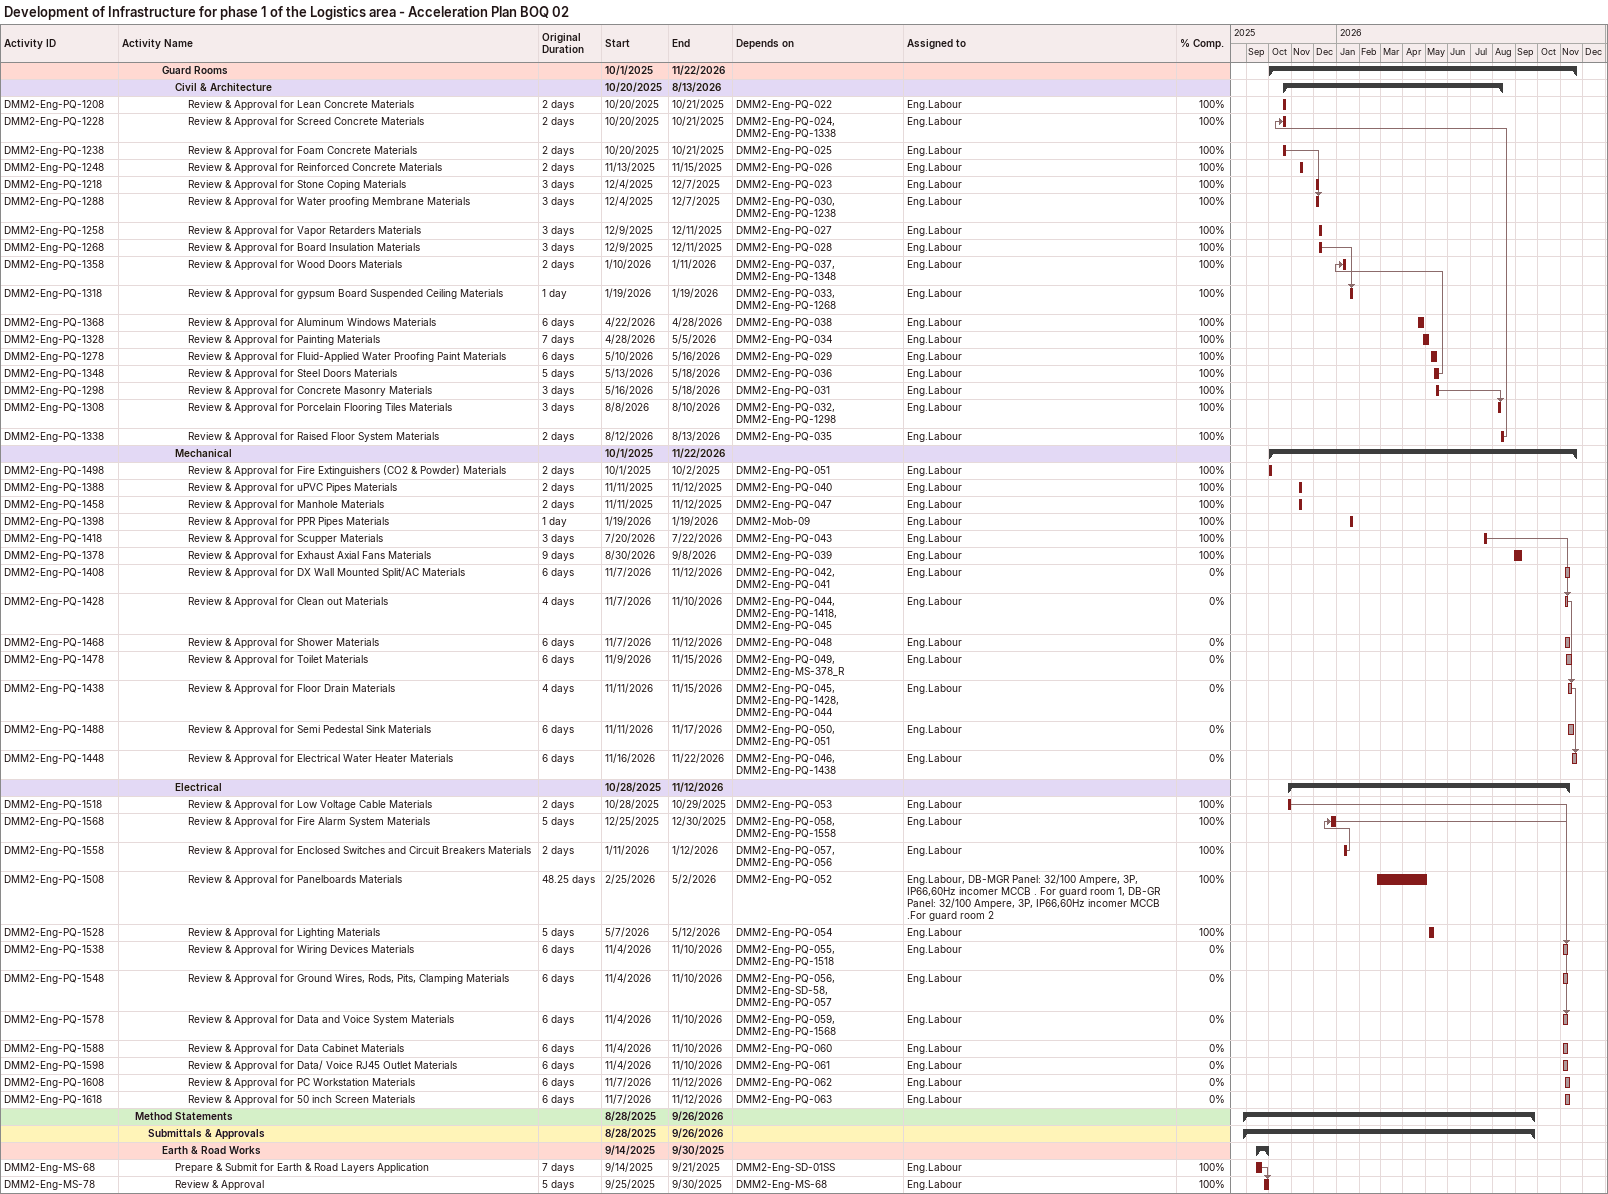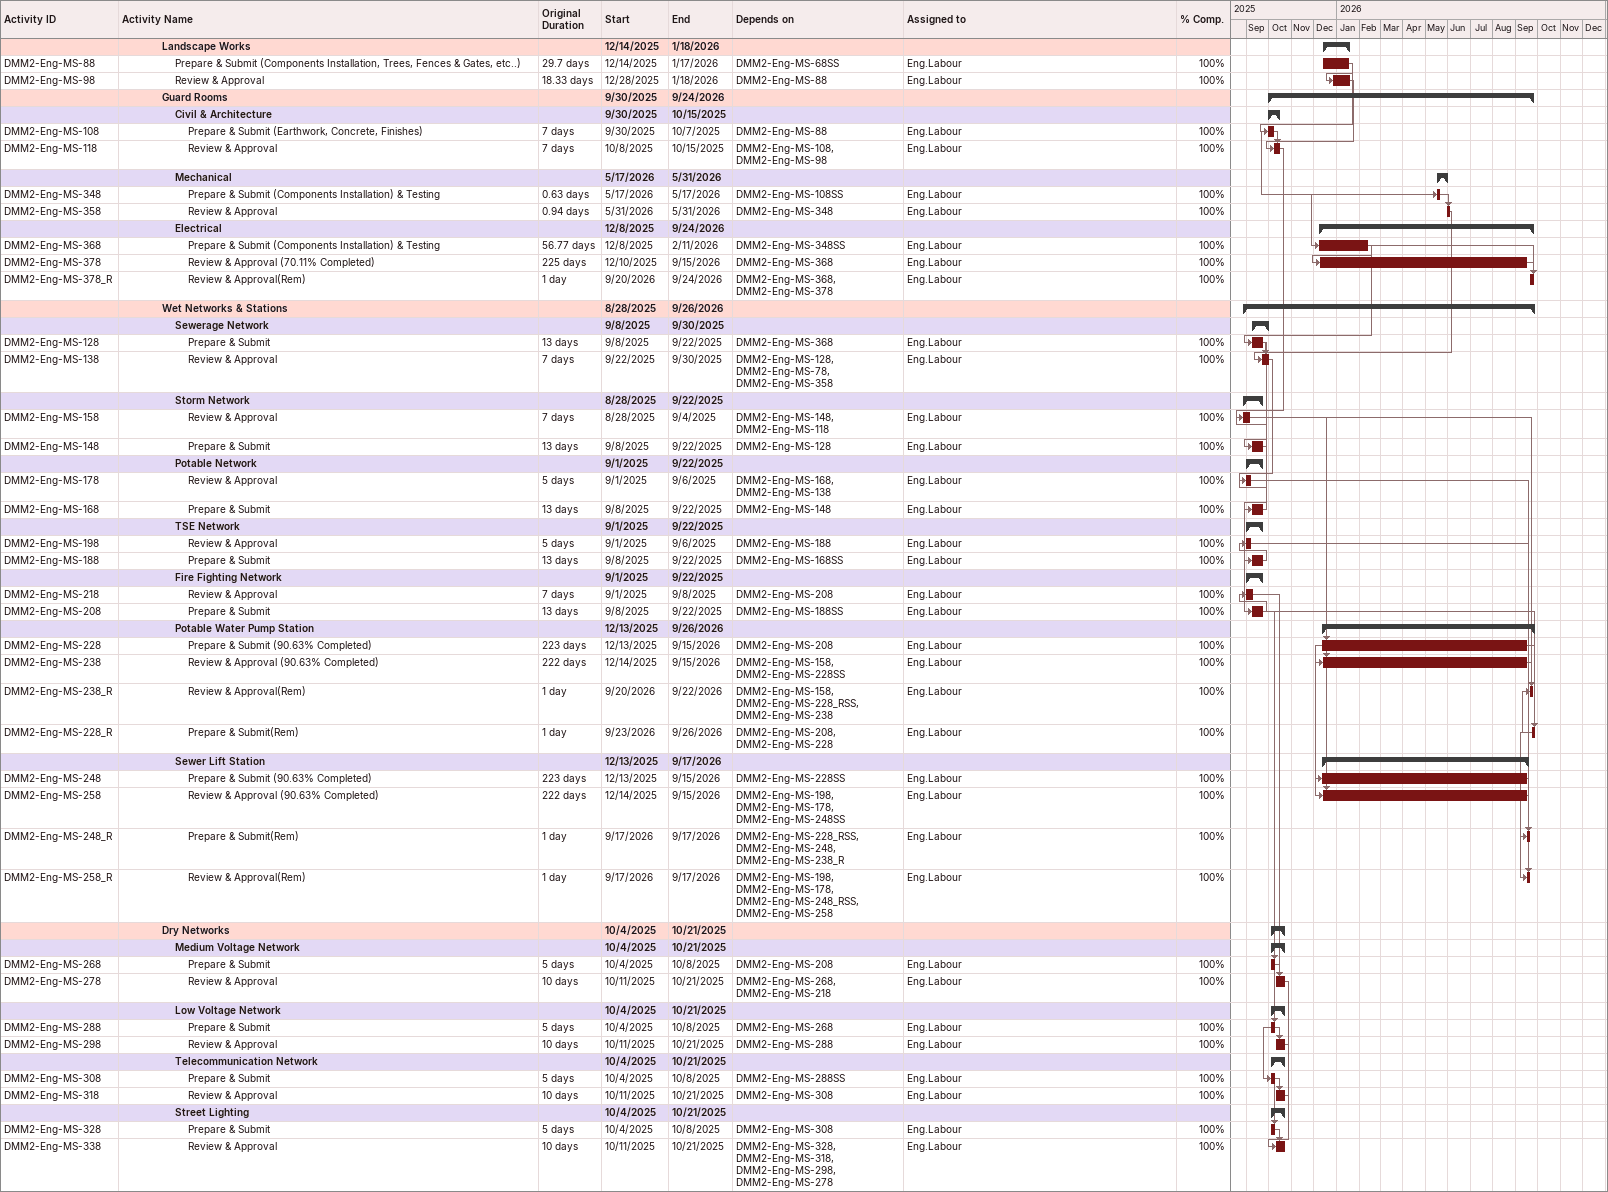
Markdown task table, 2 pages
Development of Infrastructure for phase 1 of the Logistics area - Acceleration Plan BOQ 02

| ID | Level | Task | Original duration | Start | Finish | Predecessors | Resources | % complete |
|---|---|---|---|---|---|---|---|---|
|  | 4 | **Guard Rooms** |  | 2025-10-01 | 2026-11-22 |  |  |  |
|  | 5 | **Civil & Architecture** |  | 2025-10-20 | 2026-08-13 |  |  |  |
| DMM2-Eng-PQ-1208 | 6 | Review & Approval for Lean Concrete Materials | 2d | 2025-10-20 | 2025-10-21 | DMM2-Eng-PQ-022 | Eng.Labour | 100 |
| DMM2-Eng-PQ-1228 | 6 | Review & Approval for Screed Concrete Materials | 2d | 2025-10-20 | 2025-10-21 | DMM2-Eng-PQ-024, DMM2-Eng-PQ-1338 | Eng.Labour | 100 |
| DMM2-Eng-PQ-1238 | 6 | Review & Approval for Foam Concrete Materials | 2d | 2025-10-20 | 2025-10-21 | DMM2-Eng-PQ-025 | Eng.Labour | 100 |
| DMM2-Eng-PQ-1248 | 6 | Review & Approval for Reinforced Concrete Materials | 2d | 2025-11-13 | 2025-11-15 | DMM2-Eng-PQ-026 | Eng.Labour | 100 |
| DMM2-Eng-PQ-1218 | 6 | Review & Approval for Stone Coping Materials | 3d | 2025-12-04 | 2025-12-07 | DMM2-Eng-PQ-023 | Eng.Labour | 100 |
| DMM2-Eng-PQ-1288 | 6 | Review & Approval for Water proofing Membrane Materials | 3d | 2025-12-04 | 2025-12-07 | DMM2-Eng-PQ-030, DMM2-Eng-PQ-1238 | Eng.Labour | 100 |
| DMM2-Eng-PQ-1258 | 6 | Review & Approval for Vapor Retarders Materials | 3d | 2025-12-09 | 2025-12-11 | DMM2-Eng-PQ-027 | Eng.Labour | 100 |
| DMM2-Eng-PQ-1268 | 6 | Review & Approval for Board Insulation Materials | 3d | 2025-12-09 | 2025-12-11 | DMM2-Eng-PQ-028 | Eng.Labour | 100 |
| DMM2-Eng-PQ-1358 | 6 | Review & Approval for Wood Doors Materials | 2d | 2026-01-10 | 2026-01-11 | DMM2-Eng-PQ-037, DMM2-Eng-PQ-1348 | Eng.Labour | 100 |
| DMM2-Eng-PQ-1318 | 6 | Review & Approval for gypsum Board Suspended Ceiling Materials | 1d | 2026-01-19 | 2026-01-19 | DMM2-Eng-PQ-033, DMM2-Eng-PQ-1268 | Eng.Labour | 100 |
| DMM2-Eng-PQ-1368 | 6 | Review & Approval for Aluminum Windows Materials | 6d | 2026-04-22 | 2026-04-28 | DMM2-Eng-PQ-038 | Eng.Labour | 100 |
| DMM2-Eng-PQ-1328 | 6 | Review & Approval for Painting Materials | 7d | 2026-04-28 | 2026-05-05 | DMM2-Eng-PQ-034 | Eng.Labour | 100 |
| DMM2-Eng-PQ-1278 | 6 | Review & Approval for Fluid-Applied Water Proofing Paint Materials | 6d | 2026-05-10 | 2026-05-16 | DMM2-Eng-PQ-029 | Eng.Labour | 100 |
| DMM2-Eng-PQ-1348 | 6 | Review & Approval for Steel Doors Materials | 5d | 2026-05-13 | 2026-05-18 | DMM2-Eng-PQ-036 | Eng.Labour | 100 |
| DMM2-Eng-PQ-1298 | 6 | Review & Approval for Concrete Masonry Materials | 3d | 2026-05-16 | 2026-05-18 | DMM2-Eng-PQ-031 | Eng.Labour | 100 |
| DMM2-Eng-PQ-1308 | 6 | Review & Approval for Porcelain Flooring Tiles Materials | 3d | 2026-08-08 | 2026-08-10 | DMM2-Eng-PQ-032, DMM2-Eng-PQ-1298 | Eng.Labour | 100 |
| DMM2-Eng-PQ-1338 | 6 | Review & Approval for Raised Floor System Materials | 2d | 2026-08-12 | 2026-08-13 | DMM2-Eng-PQ-035 | Eng.Labour | 100 |
|  | 5 | **Mechanical** |  | 2025-10-01 | 2026-11-22 |  |  |  |
| DMM2-Eng-PQ-1498 | 6 | Review & Approval for Fire Extinguishers (CO2 & Powder) Materials | 2d | 2025-10-01 | 2025-10-02 | DMM2-Eng-PQ-051 | Eng.Labour | 100 |
| DMM2-Eng-PQ-1388 | 6 | Review & Approval for uPVC Pipes Materials | 2d | 2025-11-11 | 2025-11-12 | DMM2-Eng-PQ-040 | Eng.Labour | 100 |
| DMM2-Eng-PQ-1458 | 6 | Review & Approval for Manhole Materials | 2d | 2025-11-11 | 2025-11-12 | DMM2-Eng-PQ-047 | Eng.Labour | 100 |
| DMM2-Eng-PQ-1398 | 6 | Review & Approval for PPR Pipes Materials | 1d | 2026-01-19 | 2026-01-19 | DMM2-Mob-09 | Eng.Labour | 100 |
| DMM2-Eng-PQ-1418 | 6 | Review & Approval for Scupper Materials | 3d | 2026-07-20 | 2026-07-22 | DMM2-Eng-PQ-043 | Eng.Labour | 100 |
| DMM2-Eng-PQ-1378 | 6 | Review & Approval for Exhaust Axial Fans Materials | 9d | 2026-08-30 | 2026-09-08 | DMM2-Eng-PQ-039 | Eng.Labour | 100 |
| DMM2-Eng-PQ-1408 | 6 | Review & Approval for DX Wall Mounted Split/AC Materials | 6d | 2026-11-07 | 2026-11-12 | DMM2-Eng-PQ-042, DMM2-Eng-PQ-041 | Eng.Labour | 0 |
| DMM2-Eng-PQ-1428 | 6 | Review & Approval for Clean out Materials | 4d | 2026-11-07 | 2026-11-10 | DMM2-Eng-PQ-044, DMM2-Eng-PQ-1418, DMM2-Eng-PQ-045 | Eng.Labour | 0 |
| DMM2-Eng-PQ-1468 | 6 | Review & Approval for Shower Materials | 6d | 2026-11-07 | 2026-11-12 | DMM2-Eng-PQ-048 | Eng.Labour | 0 |
| DMM2-Eng-PQ-1478 | 6 | Review & Approval for Toilet Materials | 6d | 2026-11-09 | 2026-11-15 | DMM2-Eng-PQ-049, DMM2-Eng-MS-378_R | Eng.Labour | 0 |
| DMM2-Eng-PQ-1438 | 6 | Review & Approval for Floor Drain Materials | 4d | 2026-11-11 | 2026-11-15 | DMM2-Eng-PQ-045, DMM2-Eng-PQ-1428, DMM2-Eng-PQ-044 | Eng.Labour | 0 |
| DMM2-Eng-PQ-1488 | 6 | Review & Approval for Semi Pedestal Sink Materials | 6d | 2026-11-11 | 2026-11-17 | DMM2-Eng-PQ-050, DMM2-Eng-PQ-051 | Eng.Labour | 0 |
| DMM2-Eng-PQ-1448 | 6 | Review & Approval for Electrical Water Heater Materials | 6d | 2026-11-16 | 2026-11-22 | DMM2-Eng-PQ-046, DMM2-Eng-PQ-1438 | Eng.Labour | 0 |
|  | 5 | **Electrical** |  | 2025-10-28 | 2026-11-12 |  |  |  |
| DMM2-Eng-PQ-1518 | 6 | Review & Approval for Low Voltage Cable Materials | 2d | 2025-10-28 | 2025-10-29 | DMM2-Eng-PQ-053 | Eng.Labour | 100 |
| DMM2-Eng-PQ-1568 | 6 | Review & Approval for Fire Alarm System Materials | 5d | 2025-12-25 | 2025-12-30 | DMM2-Eng-PQ-058, DMM2-Eng-PQ-1558 | Eng.Labour | 100 |
| DMM2-Eng-PQ-1558 | 6 | Review & Approval for Enclosed Switches and Circuit Breakers Materials | 2d | 2026-01-11 | 2026-01-12 | DMM2-Eng-PQ-057, DMM2-Eng-PQ-056 | Eng.Labour | 100 |
| DMM2-Eng-PQ-1508 | 6 | Review & Approval for Panelboards Materials | 48.25d | 2026-02-25 | 2026-05-02 | DMM2-Eng-PQ-052 | Eng.Labour, DB-MGR Panel: 32/100 Ampere, 3P, IP66,60Hz incomer MCCB . For guard room 1, DB-GR Panel: 32/100 Ampere, 3P, IP66,60Hz incomer MCCB .For guard room 2 | 100 |
| DMM2-Eng-PQ-1528 | 6 | Review & Approval for Lighting Materials | 5d | 2026-05-07 | 2026-05-12 | DMM2-Eng-PQ-054 | Eng.Labour | 100 |
| DMM2-Eng-PQ-1538 | 6 | Review & Approval for Wiring Devices Materials | 6d | 2026-11-04 | 2026-11-10 | DMM2-Eng-PQ-055, DMM2-Eng-PQ-1518 | Eng.Labour | 0 |
| DMM2-Eng-PQ-1548 | 6 | Review & Approval for Ground Wires, Rods, Pits, Clamping Materials | 6d | 2026-11-04 | 2026-11-10 | DMM2-Eng-PQ-056, DMM2-Eng-SD-58, DMM2-Eng-PQ-057 | Eng.Labour | 0 |
| DMM2-Eng-PQ-1578 | 6 | Review & Approval for Data and Voice System Materials | 6d | 2026-11-04 | 2026-11-10 | DMM2-Eng-PQ-059, DMM2-Eng-PQ-1568 | Eng.Labour | 0 |
| DMM2-Eng-PQ-1588 | 6 | Review & Approval for Data Cabinet Materials | 6d | 2026-11-04 | 2026-11-10 | DMM2-Eng-PQ-060 | Eng.Labour | 0 |
| DMM2-Eng-PQ-1598 | 6 | Review & Approval for Data/ Voice RJ45 Outlet Materials | 6d | 2026-11-04 | 2026-11-10 | DMM2-Eng-PQ-061 | Eng.Labour | 0 |
| DMM2-Eng-PQ-1608 | 6 | Review & Approval for PC Workstation Materials | 6d | 2026-11-07 | 2026-11-12 | DMM2-Eng-PQ-062 | Eng.Labour | 0 |
| DMM2-Eng-PQ-1618 | 6 | Review & Approval for 50 inch Screen Materials | 6d | 2026-11-07 | 2026-11-12 | DMM2-Eng-PQ-063 | Eng.Labour | 0 |
|  | 2 | **Method Statements** |  | 2025-08-28 | 2026-09-26 |  |  |  |
|  | 3 | **Submittals & Approvals** |  | 2025-08-28 | 2026-09-26 |  |  |  |
|  | 4 | **Earth & Road Works** |  | 2025-09-14 | 2025-09-30 |  |  |  |
| DMM2-Eng-MS-68 | 5 | Prepare & Submit for Earth & Road Layers Application | 7d | 2025-09-14 | 2025-09-21 | DMM2-Eng-SD-01SS | Eng.Labour | 100 |
| DMM2-Eng-MS-78 | 5 | Review & Approval | 5d | 2025-09-25 | 2025-09-30 | DMM2-Eng-MS-68 | Eng.Labour | 100 |
|  | 4 | **Landscape Works** |  | 2025-12-14 | 2026-01-18 |  |  |  |
| DMM2-Eng-MS-88 | 5 | Prepare & Submit (Components Installation, Trees, Fences & Gates, etc..) | 29.7d | 2025-12-14 | 2026-01-17 | DMM2-Eng-MS-68SS | Eng.Labour | 100 |
| DMM2-Eng-MS-98 | 5 | Review & Approval | 18.33d | 2025-12-28 | 2026-01-18 | DMM2-Eng-MS-88 | Eng.Labour | 100 |
|  | 4 | **Guard Rooms** |  | 2025-09-30 | 2026-09-24 |  |  |  |
|  | 5 | **Civil & Architecture** |  | 2025-09-30 | 2025-10-15 |  |  |  |
| DMM2-Eng-MS-108 | 6 | Prepare & Submit (Earthwork, Concrete, Finishes) | 7d | 2025-09-30 | 2025-10-07 | DMM2-Eng-MS-88 | Eng.Labour | 100 |
| DMM2-Eng-MS-118 | 6 | Review & Approval | 7d | 2025-10-08 | 2025-10-15 | DMM2-Eng-MS-108, DMM2-Eng-MS-98 | Eng.Labour | 100 |
|  | 5 | **Mechanical** |  | 2026-05-17 | 2026-05-31 |  |  |  |
| DMM2-Eng-MS-348 | 6 | Prepare & Submit (Components Installation) & Testing | 0.63d | 2026-05-17 | 2026-05-17 | DMM2-Eng-MS-108SS | Eng.Labour | 100 |
| DMM2-Eng-MS-358 | 6 | Review & Approval | 0.94d | 2026-05-31 | 2026-05-31 | DMM2-Eng-MS-348 | Eng.Labour | 100 |
|  | 5 | **Electrical** |  | 2025-12-08 | 2026-09-24 |  |  |  |
| DMM2-Eng-MS-368 | 6 | Prepare & Submit (Components Installation) & Testing | 56.77d | 2025-12-08 | 2026-02-11 | DMM2-Eng-MS-348SS | Eng.Labour | 100 |
| DMM2-Eng-MS-378 | 6 | Review & Approval (70.11% Completed) | 225d | 2025-12-10 | 2026-09-15 | DMM2-Eng-MS-368 | Eng.Labour | 100 |
| DMM2-Eng-MS-378_R | 6 | Review & Approval(Rem) | 1d | 2026-09-20 | 2026-09-24 | DMM2-Eng-MS-368, DMM2-Eng-MS-378 | Eng.Labour | 100 |
|  | 4 | **Wet Networks & Stations** |  | 2025-08-28 | 2026-09-26 |  |  |  |
|  | 5 | **Sewerage Network** |  | 2025-09-08 | 2025-09-30 |  |  |  |
| DMM2-Eng-MS-128 | 6 | Prepare & Submit | 13d | 2025-09-08 | 2025-09-22 | DMM2-Eng-MS-368 | Eng.Labour | 100 |
| DMM2-Eng-MS-138 | 6 | Review & Approval | 7d | 2025-09-22 | 2025-09-30 | DMM2-Eng-MS-128, DMM2-Eng-MS-78, DMM2-Eng-MS-358 | Eng.Labour | 100 |
|  | 5 | **Storm Network** |  | 2025-08-28 | 2025-09-22 |  |  |  |
| DMM2-Eng-MS-158 | 6 | Review & Approval | 7d | 2025-08-28 | 2025-09-04 | DMM2-Eng-MS-148, DMM2-Eng-MS-118 | Eng.Labour | 100 |
| DMM2-Eng-MS-148 | 6 | Prepare & Submit | 13d | 2025-09-08 | 2025-09-22 | DMM2-Eng-MS-128 | Eng.Labour | 100 |
|  | 5 | **Potable Network** |  | 2025-09-01 | 2025-09-22 |  |  |  |
| DMM2-Eng-MS-178 | 6 | Review & Approval | 5d | 2025-09-01 | 2025-09-06 | DMM2-Eng-MS-168, DMM2-Eng-MS-138 | Eng.Labour | 100 |
| DMM2-Eng-MS-168 | 6 | Prepare & Submit | 13d | 2025-09-08 | 2025-09-22 | DMM2-Eng-MS-148 | Eng.Labour | 100 |
|  | 5 | **TSE Network** |  | 2025-09-01 | 2025-09-22 |  |  |  |
| DMM2-Eng-MS-198 | 6 | Review & Approval | 5d | 2025-09-01 | 2025-09-06 | DMM2-Eng-MS-188 | Eng.Labour | 100 |
| DMM2-Eng-MS-188 | 6 | Prepare & Submit | 13d | 2025-09-08 | 2025-09-22 | DMM2-Eng-MS-168SS | Eng.Labour | 100 |
|  | 5 | **Fire Fighting Network** |  | 2025-09-01 | 2025-09-22 |  |  |  |
| DMM2-Eng-MS-218 | 6 | Review & Approval | 7d | 2025-09-01 | 2025-09-08 | DMM2-Eng-MS-208 | Eng.Labour | 100 |
| DMM2-Eng-MS-208 | 6 | Prepare & Submit | 13d | 2025-09-08 | 2025-09-22 | DMM2-Eng-MS-188SS | Eng.Labour | 100 |
|  | 5 | **Potable Water Pump Station** |  | 2025-12-13 | 2026-09-26 |  |  |  |
| DMM2-Eng-MS-228 | 6 | Prepare & Submit (90.63% Completed) | 223d | 2025-12-13 | 2026-09-15 | DMM2-Eng-MS-208 | Eng.Labour | 100 |
| DMM2-Eng-MS-238 | 6 | Review & Approval (90.63% Completed) | 222d | 2025-12-14 | 2026-09-15 | DMM2-Eng-MS-158, DMM2-Eng-MS-228SS | Eng.Labour | 100 |
| DMM2-Eng-MS-238_R | 6 | Review & Approval(Rem) | 1d | 2026-09-20 | 2026-09-22 | DMM2-Eng-MS-158, DMM2-Eng-MS-228_RSS, DMM2-Eng-MS-238 | Eng.Labour | 100 |
| DMM2-Eng-MS-228_R | 6 | Prepare & Submit(Rem) | 1d | 2026-09-23 | 2026-09-26 | DMM2-Eng-MS-208, DMM2-Eng-MS-228 | Eng.Labour | 100 |
|  | 5 | **Sewer Lift Station** |  | 2025-12-13 | 2026-09-17 |  |  |  |
| DMM2-Eng-MS-248 | 6 | Prepare & Submit (90.63% Completed) | 223d | 2025-12-13 | 2026-09-15 | DMM2-Eng-MS-228SS | Eng.Labour | 100 |
| DMM2-Eng-MS-258 | 6 | Review & Approval (90.63% Completed) | 222d | 2025-12-14 | 2026-09-15 | DMM2-Eng-MS-198, DMM2-Eng-MS-178, DMM2-Eng-MS-248SS | Eng.Labour | 100 |
| DMM2-Eng-MS-248_R | 6 | Prepare & Submit(Rem) | 1d | 2026-09-17 | 2026-09-17 | DMM2-Eng-MS-228_RSS, DMM2-Eng-MS-248, DMM2-Eng-MS-238_R | Eng.Labour | 100 |
| DMM2-Eng-MS-258_R | 6 | Review & Approval(Rem) | 1d | 2026-09-17 | 2026-09-17 | DMM2-Eng-MS-198, DMM2-Eng-MS-178, DMM2-Eng-MS-248_RSS, DMM2-Eng-MS-258 | Eng.Labour | 100 |
|  | 4 | **Dry Networks** |  | 2025-10-04 | 2025-10-21 |  |  |  |
|  | 5 | **Medium Voltage Network** |  | 2025-10-04 | 2025-10-21 |  |  |  |
| DMM2-Eng-MS-268 | 6 | Prepare & Submit | 5d | 2025-10-04 | 2025-10-08 | DMM2-Eng-MS-208 | Eng.Labour | 100 |
| DMM2-Eng-MS-278 | 6 | Review & Approval | 10d | 2025-10-11 | 2025-10-21 | DMM2-Eng-MS-268, DMM2-Eng-MS-218 | Eng.Labour | 100 |
|  | 5 | **Low Voltage Network** |  | 2025-10-04 | 2025-10-21 |  |  |  |
| DMM2-Eng-MS-288 | 6 | Prepare & Submit | 5d | 2025-10-04 | 2025-10-08 | DMM2-Eng-MS-268 | Eng.Labour | 100 |
| DMM2-Eng-MS-298 | 6 | Review & Approval | 10d | 2025-10-11 | 2025-10-21 | DMM2-Eng-MS-288 | Eng.Labour | 100 |
|  | 5 | **Telecommunication Network** |  | 2025-10-04 | 2025-10-21 |  |  |  |
| DMM2-Eng-MS-308 | 6 | Prepare & Submit | 5d | 2025-10-04 | 2025-10-08 | DMM2-Eng-MS-288SS | Eng.Labour | 100 |
| DMM2-Eng-MS-318 | 6 | Review & Approval | 10d | 2025-10-11 | 2025-10-21 | DMM2-Eng-MS-308 | Eng.Labour | 100 |
|  | 5 | **Street Lighting** |  | 2025-10-04 | 2025-10-21 |  |  |  |
| DMM2-Eng-MS-328 | 6 | Prepare & Submit | 5d | 2025-10-04 | 2025-10-08 | DMM2-Eng-MS-308 | Eng.Labour | 100 |
| DMM2-Eng-MS-338 | 6 | Review & Approval | 10d | 2025-10-11 | 2025-10-21 | DMM2-Eng-MS-328, DMM2-Eng-MS-318, DMM2-Eng-MS-298, DMM2-Eng-MS-278 | Eng.Labour | 100 |
